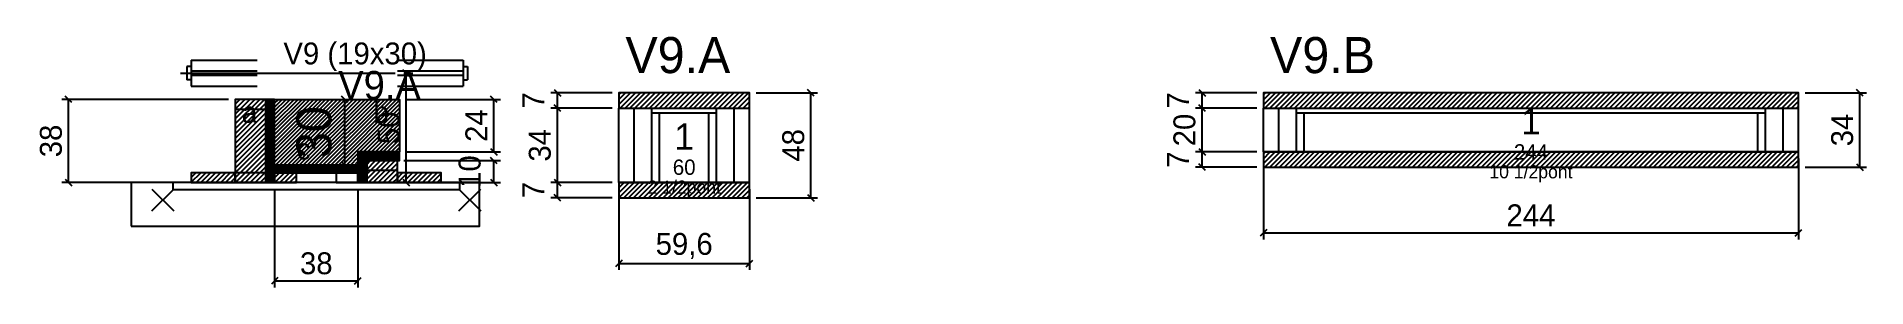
# Model space of a CAD drawing. Extents: x -69 to 766, y -82 to 33.
import ezdxf
from ezdxf.enums import TextEntityAlignment as Align

# ---------------------------------------------------------------- set-up
doc = ezdxf.new("R2010")
doc.units = 0
for name, color, linetype in [('5', 5, 'Continuous'), ('barrote', 126, 'Continuous'), ('CONCRETO', 251, 'Continuous'), ('COTA', 241, 'Continuous'), ('Cota Seção (2x)', 241, 'Continuous'), ('detalhes', 7, 'Continuous'), ('Hachura', 251, 'Continuous'), ('Madeira', 126, 'Continuous'), ('NOMENCLATURA', 7, 'Continuous'), ('Painéis', 200, 'Continuous'), ('presilha', 224, 'Continuous'), ('SARR_2.2x7', 40, 'Continuous'), ('SARR_3.5x7', 81, 'Continuous'), ('SCO-___-LAJ', 224, 'Continuous'), ('TENSOR', 224, 'Continuous'), ('texto', 7, 'Continuous'), ('Texto Seção', 7, 'Continuous')]:
    doc.layers.add(name, color=color, linetype=linetype)
doc.dimstyles.new('PAINEL', dxfattribs={"dimtxt": 10, "dimasz": 3, "dimexe": 3, "dimexo": 3, "dimgap": 3, "dimtad": 1, "dimblk": 'OBLIQUE', "dimblk1": 'OBLIQUE', "dimcen": 2.5, "dimclrd": 4, "dimclre": 4, "dimclrt": 240, "dimazin": 3, "dimtfac": 1, "dimtmove": 0, "dimatfit": 3})
doc.dimstyles.new('SECAO2X', dxfattribs={"dimtxt": 16, "dimasz": 3, "dimexe": 3, "dimexo": 3, "dimgap": 3, "dimtad": 1, "dimblk": 'OBLIQUE', "dimblk1": 'OBLIQUE', "dimcen": 2.5, "dimclrd": 4, "dimclre": 4, "dimclrt": 240, "dimazin": 3, "dimtfac": 1, "dimtmove": 0, "dimatfit": 3})

# ---------------------------------------------------------------- blocks, each defined once
blk = doc.blocks.new('_OBLIQUE')
at = {"color": 0, "linetype": 'BYBLOCK'}
blk.add_line((-0.5, -0.5), (0.5, 0.5), dxfattribs=at)

msp = doc.modelspace()

# ---------------------------------------------------------------- hatches: boundary and pattern name
at = {"layer": 'COTA'}
h = msp.add_hatch(dxfattribs=at)
h.set_pattern_fill('ANSI31', scale=0.4)
h.paths.add_polyline_path([(40, -26), (40, 4), (97, 4), (97, -20), (78, -20), (78, -26)])
h = msp.add_hatch(dxfattribs=at)
h.set_pattern_fill('ANSI31', scale=0.5)
h.paths.add_polyline_path([(197, 0), (256.6, 0), (256.6, 7), (197, 7)])
h = msp.add_hatch(dxfattribs=at)
h.set_pattern_fill('ANSI31', scale=0.5)
h.paths.add_polyline_path([(491, 0), (735, 0), (735, 7), (491, 7)])
h = msp.add_hatch(dxfattribs=at)
h.set_pattern_fill('ANSI31', scale=0.5)
h.paths.add_polyline_path([(491, -27), (735, -27), (735, -20), (491, -20)])
h = msp.add_hatch(dxfattribs=at)
h.set_pattern_fill('ANSI31', scale=0.5)
h.paths.add_polyline_path([(197, -41), (256.6, -41), (256.6, -34), (197, -34)])
at = {"layer": 'Hachura'}
h = msp.add_hatch(dxfattribs=at)
h.set_pattern_fill('ANSI31', scale=0.5)
h.paths.add_polyline_path([(22, -34), (36, -34), (36, 4), (22, 4)])
h = msp.add_hatch(dxfattribs=at)
h.set_pattern_fill('ANSI31', scale=0.5)
h.paths.add_polyline_path([(22, -0.4), (36, -0.4), (36, 4), (22, 4)])
h = msp.add_hatch(dxfattribs=at)
h.set_pattern_fill('SOLID')
h.paths.add_polyline_path([(36, -34), (40, -34), (40, 4), (36, 4)])
h = msp.add_hatch(dxfattribs=at)
h.set_pattern_fill('SOLID')
h.paths.add_polyline_path([(78, -24), (97, -24), (97, -20), (78, -20)])
h = msp.add_hatch(dxfattribs=at)
h.set_pattern_fill('SOLID')
h.paths.add_polyline_path([(78, -34), (82, -34), (82, -24), (78, -24)])
h = msp.add_hatch(dxfattribs=at)
h.set_pattern_fill('ANSI31', scale=0.5)
h.paths.add_polyline_path([(82, -34), (96, -34), (96, -24), (82, -24)])
h = msp.add_hatch(dxfattribs=at)
h.set_pattern_fill('ANSI31', scale=0.5)
h.paths.add_polyline_path([(82, -28.4), (96, -28.4), (96, -24), (82, -24)])
h = msp.add_hatch(dxfattribs=at)
h.set_pattern_fill('ANSI31', scale=0.5)
h.paths.add_polyline_path([(2, -34), (22, -34), (22, -29.6), (2, -29.6)])
h = msp.add_hatch(dxfattribs=at)
h.set_pattern_fill('SOLID')
h.paths.add_polyline_path([(40, -29.6), (78, -29.6), (78, -26), (40, -26)])
h = msp.add_hatch(dxfattribs=at)
h.set_pattern_fill('ANSI31', scale=0.5)
h.paths.add_polyline_path([(40, -34), (50, -34), (50, -29.6), (40, -29.6)])
h = msp.add_hatch(dxfattribs=at)
h.set_pattern_fill('ANSI31', scale=0.5)
h.paths.add_polyline_path([(96, -34), (116, -34), (116, -29.6), (96, -29.6)])

# ---------------------------------------------------------------- linework, layer by layer
for p, q in [((0, 19), (0, 13)), ((2, 19), (0, 19)), ((2, 22), (32, 22)), ((2, 22), (2, 10)), ((2, 17), (32, 17)), ((96, 22), (126, 22)), ((96, 17), (126, 17)), ((126, 22), (126, 10)), ((126, 19), (128, 19)), ((128, 19), (128, 13)), ((2, 13), (0, 13)), ((2, 15), (32, 15)), ((2, 10), (32, 10)), ((96, 15), (126, 15)), ((96, 10), (126, 10)), ((126, 13), (128, 13))]:
    msp.add_line(p, q)
at = {"layer": 'barrote'}
msp.add_lwpolyline([(-25.5, -54), (133.5, -54), (133.5, -34), (-25.5, -34)], close=True, dxfattribs=at)
at = {"layer": 'CONCRETO'}
msp.add_lwpolyline([(40, -26), (40, 4), (97, 4), (97, -20), (78, -20), (78, -26)], close=True, dxfattribs=at)
at = {"layer": 'Madeira'}
for points in [[(22, -34), (36, -34), (36, 4), (22, 4)], [(22, -0.4), (36, -0.4), (36, 4), (22, 4)], [(82, -34), (96, -34), (96, -24), (82, -24)], [(82, -28.4), (96, -28.4), (96, -24), (82, -24)], [(2, -34), (22, -34), (22, -29.6), (2, -29.6)], [(22, -34), (36, -34), (36, -29.6), (22, -29.6)], [(40, -34), (50, -34), (50, -29.6), (40, -29.6)], [(68, -34), (78, -34), (78, -29.6), (68, -29.6)], [(96, -34), (116, -34), (116, -29.6), (96, -29.6)]]:
    msp.add_lwpolyline(points, close=True, dxfattribs=at)
at = {"layer": 'Painéis'}
for p, q in [((197, 0), (256.6, 0)), ((197, -34), (197, 0)), ((256.6, -34), (256.6, 0)), ((491, 0), (735, 0)), ((491, -20), (491, 0)), ((735, -20), (735, 0)), ((491, -20), (735, -20)), ((197, -34), (256.6, -34))]:
    msp.add_line(p, q, dxfattribs=at)
for points in [[(36, -34), (40, -34), (40, 4), (36, 4)], [(78, -24), (97, -24), (97, -20), (78, -20)], [(78, -34), (82, -34), (82, -24), (78, -24)], [(40, -29.6), (78, -29.6), (78, -26), (40, -26)]]:
    msp.add_lwpolyline(points, close=True, dxfattribs=at)
at = {"layer": 'presilha'}
for p, q in [((-16, -47), (-6, -37)), ((-16, -37), (-6, -47)), ((124, -47), (134, -37)), ((124, -37), (134, -47))]:
    msp.add_line(p, q, dxfattribs=at)
at = {"layer": 'SARR_2.2x7'}
for p, q in [((204, -34), (204, 0)), ((249.6, -34), (249.6, 0)), ((498, -20), (498, 0)), ((728, -20), (728, 0)), ((212, -2.2), (241.6, -2.2)), ((506, -2.2), (720, -2.2))]:
    msp.add_line(p, q, dxfattribs=at)
at = {"layer": 'SARR_3.5x7'}
for p, q in [((212, -34), (212, 0)), ((241.6, -34), (241.6, 0)), ((506, -20), (506, 0)), ((720, -20), (720, 0)), ((215.5, -34), (215.5, -2.2)), ((238.1, -34), (238.1, -2.2)), ((509.5, -20), (509.5, -2.2)), ((716.5, -20), (716.5, -2.2)), ((506, -20), (509.5, -20)), ((716.5, -20), (720, -20)), ((212, -34), (215.5, -34)), ((238.1, -34), (241.6, -34))]:
    msp.add_line(p, q, dxfattribs=at)
at = {"layer": 'SCO-___-LAJ'}
for points in [[(197, 0), (256.6, 0), (256.6, 7), (197, 7)], [(491, 0), (735, 0), (735, 7), (491, 7)], [(491, -27), (735, -27), (735, -20), (491, -20)], [(-6.5, -37.2), (124.5, -37.2), (124.5, -34), (-6.5, -34)], [(197, -41), (256.6, -41), (256.6, -34), (197, -34)]]:
    msp.add_lwpolyline(points, close=True, dxfattribs=at)
at = {"layer": 'TENSOR'}
msp.add_line((-3, 16), (95, 16), dxfattribs=at)

# ---------------------------------------------------------------- texts
at = {"layer": '5'}
for s, height, p in [('1', 12, (613, -6)), ('1', 12, (226.8, -13)), ('244', 7, (613, -20)), ('60', 7, (226.8, -27))]:
    msp.add_text(s, height=height, dxfattribs=at).set_placement(p, align=Align.MIDDLE_CENTER)
at = {"layer": 'detalhes'}
for s, p in [('a', (25, -6.7)), ('b', (85, -6.7)), ('c', (50, -23.5))]:
    msp.add_text(s, height=9.6, dxfattribs=at).set_placement(p)
at = {"layer": 'NOMENCLATURA'}
for s, p in [('V9.A', (200, 16)), ('V9.B', (494, 16))]:
    msp.add_text(s, height=16.5, dxfattribs=at).set_placement(p)
at = {"layer": 'texto', "char_height": 6, "attachment_point": 5}
for s, insert in [('2 1/2pont', (226.8, -37)), ('10 1/2pont', (613, -30))]:
    msp.add_mtext(s, dxfattribs=dict(at, insert=insert))
at = {"layer": 'Texto Seção'}
for s, height, p in [('V9 (19x30)', 10, (44, 20)), ('V9.A', 13, (69, 4))]:
    msp.add_text(s, height=height, dxfattribs=at).set_placement(p)

# ---------------------------------------------------------------- dimensions: what is measured, and where the dimension line sits
at = {"layer": 'COTA'}
for base, p1, p2 in [((100, -34), (96, -34), (96, 16)), ((169, 0), (197, 0), (197, 7)), ((284.6, -41), (256.6, -41), (256.6, 7)), ((463, 0), (491, 0), (491, 7)), ((763, -27), (735, -27), (735, 7)), ((-54, -34), (2, -34), (22, 4)), ((140, -20), (97, -20), (97, 4)), ((169, -34), (197, -34), (197, 0)), ((463, -20), (491, -20), (491, 0)), ((140, -34), (96, -34), (96, -24)), ((463, -27), (491, -27), (491, -20)), ((169, -41), (197, -41), (197, -34))]:
    msp.add_linear_dim(base=base, p1=p1, p2=p2, angle=90, dimstyle='PAINEL', dxfattribs=at).render()
for base, p1, p2 in [((491, -57), (491, -20), (735, -20)), ((40, -79), (40, -34), (78, -34)), ((197, -71), (197, -34), (256.6, -34))]:
    msp.add_linear_dim(base=base, p1=p1, p2=p2, dimstyle='PAINEL', dxfattribs=at).render()
at = {"layer": 'Cota Seção (2x)'}
msp.add_linear_dim(base=(72, -26), p1=(40, -26), p2=(40, 4), angle=90, dimstyle='SECAO2X', dxfattribs=at).render()

doc.saveas('drawing.dxf')
